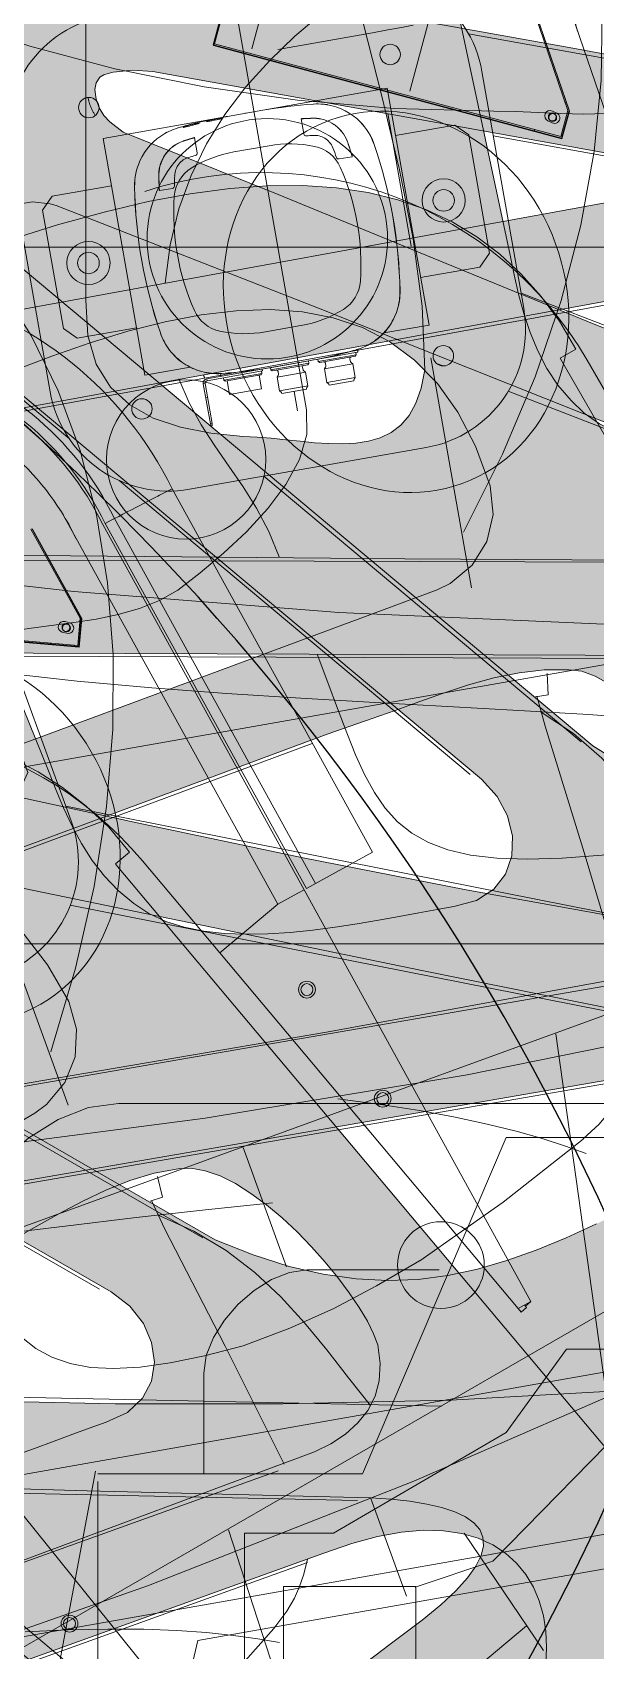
# Model space of a CAD drawing. Header units: millimetres. Extents: x 2509 to 128734, y 2492 to 91667.
# Drawn here: x 39016 to 39250, y 54517 to 55190 of the extents above; entities that cross this region are included whole.
import ezdxf

# ---------------------------------------------------------------- set-up
doc = ezdxf.new("R2010")
doc.units = ezdxf.units.MM
doc.layers.add('粗实线层', color=7, linetype='Continuous', lineweight=35)
doc.layers.add('细实线层', color=7, linetype='Continuous', lineweight=18)

# ---------------------------------------------------------------- blocks, each defined once
blk = doc.blocks.new('5')
h = blk.add_hatch(color=254)
h.paths.add_polyline_path([(-2677.3, -1136.13), (-2690.73, -1136.1), (-2703.54, -1137.61), (-2715.74, -1140.14), (-2727.35, -1143.74), (-2738.38, -1148.41), (-2748.84, -1154.18), (-2758.74, -1161.08), (-2768.1, -1169.12), (-2776.92, -1178.33), (-2785.23, -1188.73), (-2793.02, -1200.35), (-2800.32, -1213.21), (-2807.14, -1227.33), (-2813.49, -1242.73), (-2819.38, -1259.44), (-2824.82, -1277.48), (-2829.83, -1296.87), (-2834.42, -1317.63), (-2838.6, -1339.8), (-2842.38, -1363.38), (-2845.78, -1388.41), (-2848.81, -1414.91), (-2851.48, -1442.9), (-2853.8, -1472.4), (-2855.78, -1503.43), (-2857.45, -1536.02), (-2858.8, -1570.2), (-2859.86, -1605.98), (-2860.63, -1643.39), (-2861.12, -1682.44), (-2861.36, -1723.17), (-2861.35, -1765.6), (-2861.11, -1808.02), (-2860.65, -1848.76), (-2859.97, -1887.82), (-2859.04, -1925.22), (-2857.85, -1961), (-2856.39, -1995.18), (-2854.65, -2027.78), (-2852.6, -2058.81), (-2850.24, -2088.32), (-2847.55, -2116.3), (-2844.52, -2142.8), (-2841.14, -2167.83), (-2837.38, -2191.42), (-2833.24, -2213.59), (-2828.7, -2234.35), (-2823.76, -2253.75), (-2818.38, -2271.79), (-2812.57, -2288.5), (-2806.31, -2303.9), (-2799.57, -2318.02), (-2792.36, -2330.88), (-2784.65, -2342.5), (-2776.44, -2352.9), (-2767.7, -2362.11), (-2758.42, -2370.16), (-2748.6, -2377.05), (-2738.21, -2382.83), (-2727.24, -2387.5), (-2715.68, -2391.09), (-2703.51, -2393.63), (-2690.72, -2395.14), (-2677.3, -2395.63), (-2675.63, -2395.55), (-2675.77, -2388.04), (-2354.06, -2388.34), (-2341.41, -2387.81), (-2328.45, -2386.18), (-2315.4, -2383.32), (-2302.36, -2379.27), (-2289.54, -2373.95), (-2270.97, -2363.52), (-2254.13, -2350.68), (-2239.24, -2335.61), (-2226.52, -2318.52), (-2217.48, -2302.38), (-2211.05, -2286.55), (-2206.63, -2270.78), (-2203.62, -2254.85), (-2201.42, -2238.54), (-2199.44, -2221.62), (-2197.09, -2203.86), (-2193.75, -2185.03), (-2181.31, -2075.29), (-2172.61, -1965.17), (-2167.67, -1854.81), (-2166.51, -1744.38), (-2169.49, -1625.78), (-2176.83, -1507.39), (-2188.5, -1389.35), (-2204.49, -1271.81), (-2208.82, -1252.44), (-2215.61, -1233.87), (-2224.76, -1216.35), (-2236.17, -1200.1), (-2250.29, -1184.83), (-2266.39, -1171.65), (-2284.13, -1160.79), (-2303.18, -1152.47), (-2316, -1148.54), (-2328.86, -1145.78), (-2341.57, -1144.19), (-2354.06, -1143.68), (-2675.91, -1143.68), (-2677.3, -1143.62)], flags=0)
h.paths.add_polyline_path([(-2811.62, -1745.13), (-2811.72, -1750.79), (-2811.69, -1757.08), (-2811.35, -1763.71), (-2810.53, -1770.39), (-2809.05, -1776.82), (-2806.72, -1782.7), (-2803.37, -1787.74), (-2798.82, -1791.65), (-2794.19, -1793.75), (-2789.15, -1794.67), (-2783.95, -1794.65), (-2745.81, -1792.26), (-2738.88, -1791.31), (-2732.17, -1789.19), (-2726.02, -1785.85), (-2720.68, -1781.29), (-2716.31, -1775.65), (-2712.99, -1769.28), (-2710.35, -1762.62), (-2708.17, -1755.76), (-2706.5, -1748.77), (-2619.37, -1236.09), (-2619.05, -1230.04), (-2621.09, -1218.31), (-2626.6, -1208.16), (-2635.02, -1200.27), (-2645.83, -1195.33), (-2663.25, -1192.43), (-2679.19, -1191.73), (-2693.71, -1193.11), (-2706.89, -1196.44), (-2718.79, -1201.6), (-2729.5, -1208.45), (-2739.07, -1216.89), (-2747.59, -1226.78), (-2755.13, -1237.99), (-2761.76, -1250.41), (-2767.55, -1263.91), (-2772.57, -1278.36), (-2776.9, -1293.64), (-2780.61, -1309.62), (-2783.77, -1326.18), (-2786.45, -1343.2), (-2793.35, -1392.74), (-2798.78, -1442.74), (-2802.93, -1493.07), (-2806.01, -1543.61), (-2808.21, -1594.21), (-2809.75, -1644.75), (-2810.82, -1695.1)], flags=0)
h.paths.add_polyline_path([(-2563.31, -1205.32), (-2568.39, -1214.14), (-2572.53, -1223.77), (-2575.9, -1233.99), (-2578.65, -1244.58), (-2580.93, -1255.32), (-2582.91, -1265.99), (-2584.75, -1276.36), (-2586.59, -1286.22), (-2590.21, -1305.32), (-2640.69, -1602.69), (-2669.1, -1769.95), (-2670.01, -1775.17), (-2670.89, -1780.41), (-2671.4, -1785.67), (-2670.97, -1790.95), (-2669.56, -1796.06), (-2665.67, -1801.81), (-2661.92, -1805.5), (-2658.32, -1807.34), (-2654.88, -1807.54), (-2651.59, -1806.32), (-2648.47, -1803.88), (-2645.53, -1800.43), (-2642.76, -1796.18), (-2640.18, -1791.34), (-2637.78, -1786.13), (-2635.59, -1780.74), (-2633.59, -1775.4), (-2631.81, -1770.3), (-2630.24, -1765.66), (-2628.89, -1761.7), (-2627.77, -1758.61), (-2579.98, -1628.3), (-2531.3, -1498.1), (-2483.08, -1367.88), (-2436.66, -1237.48), (-2434.91, -1230.09), (-2434.11, -1222.9), (-2434.34, -1215.99), (-2435.7, -1209.46), (-2438.24, -1203.39), (-2442.07, -1197.87), (-2447.26, -1192.98), (-2453.88, -1188.82), (-2458.5, -1187.17), (-2464.18, -1185.79), (-2470.76, -1184.71), (-2478.08, -1183.93), (-2485.97, -1183.48), (-2494.27, -1183.38), (-2502.81, -1183.64), (-2511.42, -1184.28), (-2519.95, -1185.32), (-2528.23, -1186.78), (-2536.08, -1188.67), (-2543.35, -1191.02), (-2549.88, -1193.84), (-2555.49, -1197.15), (-2560.02, -1200.97)], flags=0)
h.paths.add_polyline_path([(-2401.92, -1261.6), (-2600.23, -1800.64), (-2602.24, -1808.86), (-2602.73, -1816.94), (-2602.59, -1818.97), (-2602.34, -1820.95), (-2601.7, -1822.74), (-2599.64, -1824.66), (-2597.02, -1825.7), (-2592.91, -1825.88), (-2589.13, -1825.22), (-2585.68, -1823.85), (-2582.66, -1821.9), (-2577.5, -1817.16), (-2540.7, -1758.15), (-2503.47, -1699.23), (-2466.21, -1640.23), (-2429.32, -1580.98), (-2393.18, -1521.28), (-2358.21, -1460.96), (-2324.79, -1399.85), (-2293.33, -1337.76), (-2289.11, -1328.92), (-2285.81, -1320.03), (-2283.39, -1311.12), (-2281.81, -1302.24), (-2281.02, -1293.45), (-2280.98, -1284.79), (-2281.65, -1276.31), (-2282.98, -1268.06), (-2284.94, -1260.07), (-2287.47, -1252.42), (-2290.53, -1245.13), (-2294.09, -1238.25), (-2298.1, -1231.84), (-2302.51, -1225.94), (-2307.28, -1220.61), (-2312.37, -1215.88), (-2317.73, -1211.8), (-2323.33, -1208.43), (-2329.12, -1205.8), (-2335.05, -1203.98), (-2341.09, -1203), (-2347.18, -1202.91), (-2353.3, -1203.76), (-2359.38, -1205.6), (-2365.4, -1208.47), (-2371.3, -1212.43), (-2377.04, -1217.52), (-2382.59, -1223.79), (-2387.89, -1231.28), (-2392.91, -1240.05), (-2397.6, -1250.14)], flags=0)
h.paths.add_polyline_path([(-2552.21, -1849.84), (-2553.38, -1852.14), (-2555.42, -1859.29), (-2555.51, -1865.15), (-2553.89, -1869.65), (-2550.83, -1872.7), (-2546.6, -1874.21), (-2541.44, -1874.09), (-2535.61, -1872.26), (-2529.38, -1868.64), (-2292.14, -1669.14), (-2280.82, -1656.43), (-2271.23, -1643.99), (-2263.25, -1631.75), (-2256.77, -1619.62), (-2251.65, -1607.54), (-2247.79, -1595.42), (-2245.06, -1583.2), (-2243.34, -1570.79), (-2242.51, -1558.12), (-2242.44, -1545.11), (-2243.02, -1531.69), (-2244.12, -1517.77), (-2245.63, -1503.3), (-2247.42, -1488.18), (-2249.37, -1472.35), (-2251.36, -1455.72), (-2253.01, -1445.91), (-2254.95, -1437.6), (-2257.17, -1430.73), (-2259.66, -1425.25), (-2262.4, -1421.12), (-2265.39, -1418.27), (-2268.62, -1416.65), (-2272.06, -1416.21), (-2275.72, -1416.91), (-2279.58, -1418.67), (-2283.62, -1421.46), (-2287.84, -1425.23), (-2292.22, -1429.91), (-2296.76, -1435.45), (-2301.44, -1441.81), (-2306.25, -1448.93), (-2367.64, -1549.48), (-2429.25, -1649.38), (-2490.84, -1749.28)], flags=0)
h.paths.add_polyline_path([(-2286.5, -1717.12), (-2481.85, -1881.4), (-2506.23, -1901.89), (-2510.28, -1905.31), (-2514.35, -1908.72), (-2518.14, -1912.49), (-2521.22, -1916.83), (-2523.44, -1921.73), (-2523.9, -1926.82), (-2521.71, -1931.73), (-2519.53, -1933.3), (-2516.93, -1933.93), (-2511.49, -1934.17), (-2506.15, -1933.36), (-2321.22, -1893.85), (-2313.1, -1892.19), (-2304.97, -1890.33), (-2296.91, -1888.14), (-2289.02, -1885.53), (-2281.37, -1882.37), (-2274.05, -1878.56), (-2267.15, -1873.98), (-2260.75, -1868.52), (-2255.53, -1863.04), (-2251.1, -1856.69), (-2247.39, -1849.58), (-2244.35, -1841.83), (-2241.91, -1833.53), (-2240, -1824.8), (-2238.57, -1815.75), (-2237.54, -1806.49), (-2236.85, -1797.11), (-2236.45, -1787.74), (-2236.26, -1778.48), (-2236.22, -1769.44), (-2236.28, -1760.73), (-2236.35, -1752.46), (-2236.39, -1744.73), (-2236.33, -1737.65), (-2237.14, -1727.89), (-2240.52, -1720.02), (-2245.94, -1714.12), (-2252.93, -1710.27), (-2260.98, -1708.56), (-2269.59, -1709.07), (-2278.26, -1711.9)], flags=0)
h.paths.add_polyline_path([(-2302.46, -2070.3), (-2431.92, -2070.3), (-2464.26, -2070.32), (-2496.64, -2070.38), (-2500.67, -2070.06), (-2504.52, -2068.93), (-2507.94, -2066.83), (-2510.68, -2063.87), (-2512.5, -2060.28), (-2513.42, -2056.37), (-2513.73, -2052.35), (-2514.01, -2048.3), (-2516.75, -2016.14), (-2518.56, -1998.12), (-2519.28, -1990.84), (-2518.37, -1984.44), (-2515.08, -1979.16), (-2508.63, -1975.27), (-2478.9, -1969.72), (-2448.52, -1962.73), (-2417.86, -1954.98), (-2387.3, -1947.17), (-2357.22, -1940.01), (-2327.98, -1934.19), (-2299.96, -1930.41), (-2273.54, -1929.35), (-2265.95, -1930.83), (-2259.65, -1933.03), (-2254.55, -1935.9), (-2250.52, -1939.38), (-2247.47, -1943.38), (-2245.27, -1947.87), (-2243.82, -1952.76), (-2243, -1958), (-2242.7, -1963.53), (-2242.81, -1969.27), (-2243.21, -1975.18), (-2243.8, -1981.17), (-2244.46, -1987.2), (-2245.08, -1993.2), (-2245.55, -1999.09), (-2245.76, -2004.83), (-2247.11, -2018.38), (-2249.6, -2030.96), (-2253.47, -2042.29), (-2258.97, -2052.09), (-2266.37, -2060.07), (-2275.92, -2065.96), (-2287.86, -2069.46)], flags=0)
h.paths.add_polyline_path([(-2311.35, -2222.35), (-2303.62, -2221.95), (-2296.53, -2220.06), (-2290.12, -2216.87), (-2284.4, -2212.57), (-2279.42, -2207.33), (-2275.22, -2201.35), (-2271.81, -2194.81), (-2269.23, -2187.89), (-2268.06, -2181.56), (-2266.76, -2175.23), (-2265.45, -2168.93), (-2264.19, -2162.68), (-2263.1, -2156.52), (-2262.26, -2150.48), (-2261.75, -2144.59), (-2261.68, -2138.86), (-2262.13, -2133.35), (-2263.19, -2128.06), (-2264.95, -2123.04), (-2267.52, -2118.31), (-2270.97, -2113.9), (-2275.39, -2109.84), (-2280.89, -2106.15), (-2287.55, -2102.88), (-2294.62, -2101.29), (-2299.56, -2100.74), (-2304.88, -2100.54), (-2494.93, -2100.54), (-2499.2, -2101.19), (-2503.39, -2103.14), (-2506.88, -2106.43), (-2509.17, -2110.56), (-2510.05, -2119.26), (-2510.23, -2129.12), (-2509.93, -2139.76), (-2509.36, -2150.81), (-2508.73, -2161.9), (-2508.26, -2172.65), (-2508.14, -2182.68), (-2508.59, -2191.64), (-2508.56, -2196.69), (-2508.71, -2202.46), (-2508.57, -2208.09), (-2507.66, -2212.71), (-2505.34, -2216.7), (-2501.86, -2219.85), (-2498.25, -2221.6), (-2496.14, -2222.12), (-2494.97, -2222.29), (-2494.34, -2222.33)], flags=0)
h.paths.add_polyline_path([(-2303.99, -2252.61), (-2419.79, -2252.61), (-2477.68, -2252.59), (-2492.17, -2252.59), (-2496.94, -2253.24), (-2501.27, -2255.31), (-2505.75, -2260.12), (-2507.54, -2265.31), (-2507.85, -2271), (-2507.88, -2277.29), (-2508.15, -2291.86), (-2508.74, -2307.07), (-2508.75, -2321.98), (-2507.28, -2335.65), (-2505.01, -2339.47), (-2502.41, -2342.12), (-2499.51, -2343.81), (-2496.35, -2344.74), (-2492.96, -2345.13), (-2489.36, -2345.18), (-2485.6, -2345.12), (-2481.69, -2345.14), (-2467.37, -2344.56), (-2453.34, -2344.52), (-2439.62, -2344.82), (-2426.2, -2345.3), (-2413.09, -2345.76), (-2400.3, -2346.02), (-2387.84, -2345.9), (-2375.7, -2345.22), (-2363.89, -2343.8), (-2352.42, -2341.45), (-2341.29, -2337.99), (-2330.51, -2333.24), (-2320.08, -2327.02), (-2310.01, -2319.14), (-2300.3, -2309.42), (-2290.95, -2297.69), (-2286.52, -2289.93), (-2283.2, -2282.33), (-2281.3, -2275.1), (-2281.14, -2268.48), (-2283.01, -2262.69), (-2287.24, -2257.96), (-2294.13, -2254.53)], flags=0)
h.paths.add_polyline_path([(-2538.55, -2272.98), (-2539.36, -2281.08), (-2539.58, -2289.04), (-2539.39, -2296.78), (-2538.98, -2304.22), (-2538.52, -2311.3), (-2538.22, -2317.94), (-2538.26, -2324.07), (-2538.82, -2329.61), (-2540.08, -2334.49), (-2542.24, -2338.64), (-2545.48, -2341.98), (-2549.98, -2344.45), (-2555.93, -2345.96), (-2563.53, -2346.44), (-2572.94, -2345.82), (-2584.37, -2344.03), (-2591.01, -2340.88), (-2596.53, -2335.98), (-2600.68, -2329.83), (-2603.23, -2322.93), (-2603.73, -2318.28), (-2603.46, -2310.56), (-2603.62, -2301.76), (-2603.77, -2292.4), (-2603.43, -2282.97), (-2602.13, -2273.97), (-2599.42, -2265.91), (-2594.81, -2259.28), (-2587.86, -2254.59), (-2584.36, -2254.1), (-2580.54, -2253.55), (-2576.46, -2252.99), (-2572.22, -2252.49), (-2567.9, -2252.1), (-2563.58, -2251.9), (-2559.34, -2251.93), (-2555.26, -2252.26), (-2551.44, -2252.95), (-2547.94, -2254.07), (-2544.86, -2255.66), (-2542.27, -2257.8), (-2540.27, -2260.54), (-2538.92, -2263.94), (-2538.32, -2268.07)], flags=0)
h.paths.add_polyline_path([(-2571.76, -2222.35), (-2579.76, -2221.59), (-2586.35, -2219.58), (-2591.66, -2216.46), (-2595.81, -2212.36), (-2598.94, -2207.42), (-2601.18, -2201.76), (-2602.65, -2195.51), (-2603.48, -2188.82), (-2603.81, -2181.81), (-2603.76, -2174.62), (-2603.47, -2167.37), (-2603.06, -2160.2), (-2602.66, -2153.25), (-2602.41, -2146.64), (-2602.43, -2140.52), (-2602.85, -2135), (-2602.66, -2125.56), (-2600.35, -2117.79), (-2596.23, -2111.59), (-2590.6, -2106.85), (-2583.76, -2103.48), (-2576.02, -2101.37), (-2567.67, -2100.43), (-2559.02, -2100.54), (-2552.97, -2100.62), (-2547.77, -2101.83), (-2543.42, -2104.73), (-2539.92, -2109.85), (-2538.79, -2114.53), (-2538.59, -2119.3), (-2538.41, -2124.1), (-2538.25, -2128.91), (-2537.5, -2159.4), (-2537.26, -2184.48), (-2537.52, -2209.61), (-2539.64, -2215.22), (-2542.75, -2218.94), (-2546.64, -2221.15), (-2551.16, -2222.21), (-2556.11, -2222.49), (-2561.31, -2222.37), (-2566.59, -2222.19)], flags=0)
h.paths.add_polyline_path([(-2612.34, -2050.29), (-2615.64, -2023.49), (-2616.73, -2017.16), (-2617.78, -2010.76), (-2618.04, -2004.35), (-2616.47, -1998.82), (-2613.23, -1995.13), (-2608.68, -1992.87), (-2603.17, -1991.61), (-2592.74, -1989.57), (-2581.8, -1986.93), (-2570.98, -1984.49), (-2560.92, -1983.07), (-2554.39, -1984.74), (-2549.72, -1988.46), (-2546.87, -1993.84), (-2545.78, -2000.46), (-2544.7, -2014.43), (-2543.04, -2029.43), (-2541.65, -2044.36), (-2541.39, -2058.13), (-2543.3, -2063.04), (-2546.6, -2066.85), (-2550.98, -2069.34), (-2556.14, -2070.3), (-2563.73, -2070.36), (-2572, -2070.53), (-2580.55, -2070.4), (-2588.93, -2069.54), (-2596.73, -2067.53), (-2603.52, -2063.93), (-2608.86, -2058.32)], flags=0)
h.paths.add_polyline_path([(-2617.74, -1950.47), (-2616.33, -1954.46), (-2613.63, -1957.76), (-2610.04, -1959.98), (-2605.85, -1960.87), (-2595.1, -1959.16), (-2583.54, -1956.75), (-2572.06, -1954.12), (-2561.52, -1951.78), (-2556.63, -1949.33), (-2553.37, -1945.24), (-2552.05, -1940.17), (-2552.98, -1934.77), (-2558.23, -1922.12), (-2564.49, -1909.84), (-2571.67, -1898.06), (-2579.64, -1886.92), (-2582.7, -1882.87), (-2585.87, -1879.17), (-2589.22, -1875.99), (-2592.79, -1873.47), (-2596.66, -1871.78), (-2600.88, -1871.07), (-2605.5, -1871.51), (-2610.61, -1873.26), (-2615.6, -1876.59), (-2619.53, -1880.26), (-2622.5, -1884.24), (-2624.6, -1888.5), (-2625.94, -1893), (-2626.6, -1897.73), (-2626.69, -1902.64), (-2626.31, -1907.71), (-2625.54, -1912.91), (-2624.5, -1918.21), (-2623.26, -1923.58), (-2621.95, -1928.99), (-2620.64, -1934.42), (-2619.43, -1939.82), (-2618.44, -1945.18)], flags=0)
at = {"color": 7, "lineweight": 0}
for points in [[(-2675.77, -2388.04), (-2354.06, -2388.34), (-2341.41, -2387.81), (-2328.45, -2386.18), (-2315.4, -2383.32), (-2302.36, -2379.27), (-2289.54, -2373.95), (-2270.97, -2363.52), (-2254.13, -2350.68), (-2239.24, -2335.61), (-2226.52, -2318.52), (-2217.48, -2302.38), (-2211.05, -2286.55), (-2206.63, -2270.78), (-2203.62, -2254.85), (-2201.42, -2238.54), (-2199.44, -2221.62), (-2197.09, -2203.86), (-2193.75, -2185.03), (-2181.31, -2075.29), (-2172.61, -1965.17), (-2167.67, -1854.81), (-2166.51, -1744.38), (-2169.49, -1625.78), (-2176.83, -1507.39), (-2188.5, -1389.35), (-2204.49, -1271.81)], [(-2354.06, -1143.68), (-2675.91, -1143.68), (-2677.3, -1143.62), (-2677.3, -1136.13), (-2690.73, -1136.1), (-2703.54, -1137.61), (-2715.74, -1140.14), (-2727.35, -1143.74), (-2738.38, -1148.41), (-2748.84, -1154.18), (-2758.74, -1161.08), (-2768.1, -1169.12), (-2776.92, -1178.33), (-2785.23, -1188.73), (-2793.02, -1200.35), (-2800.32, -1213.21), (-2807.14, -1227.33), (-2813.49, -1242.73), (-2819.38, -1259.44), (-2824.82, -1277.48), (-2829.83, -1296.87), (-2834.42, -1317.63)], [(-2034.75, -1163.73), (-2034.75, -2133.1)], [(-2627.77, -1758.61), (-2579.98, -1628.3), (-2531.3, -1498.1), (-2483.08, -1367.88), (-2436.66, -1237.48), (-2434.91, -1230.09), (-2434.11, -1222.9), (-2434.34, -1215.99), (-2435.7, -1209.46), (-2438.24, -1203.39), (-2442.07, -1197.87), (-2447.26, -1192.98), (-2453.88, -1188.82), (-2458.5, -1187.17), (-2464.18, -1185.79), (-2470.76, -1184.71), (-2478.08, -1183.93), (-2485.97, -1183.48), (-2494.27, -1183.38), (-2502.81, -1183.64), (-2511.42, -1184.28), (-2519.95, -1185.32), (-2528.23, -1186.78), (-2536.08, -1188.67), (-2543.35, -1191.02), (-2549.88, -1193.84), (-2555.49, -1197.15), (-2560.02, -1200.97), (-2563.31, -1205.32), (-2568.39, -1214.14), (-2572.53, -1223.77), (-2575.9, -1233.99), (-2578.65, -1244.58), (-2580.93, -1255.32), (-2582.91, -1265.99), (-2584.75, -1276.36), (-2586.59, -1286.22), (-2590.21, -1305.32), (-2640.69, -1602.69), (-2669.1, -1769.95)], [(-2706.5, -1748.77), (-2619.37, -1236.09), (-2619.05, -1230.04), (-2621.09, -1218.31), (-2626.6, -1208.16), (-2635.02, -1200.27), (-2645.83, -1195.33), (-2663.25, -1192.43), (-2679.19, -1191.73), (-2693.71, -1193.11), (-2706.89, -1196.44), (-2718.79, -1201.6), (-2729.5, -1208.45), (-2739.07, -1216.89), (-2747.59, -1226.78), (-2755.13, -1237.99), (-2761.76, -1250.41), (-2767.55, -1263.91), (-2772.57, -1278.36), (-2776.9, -1293.64), (-2780.61, -1309.62), (-2783.77, -1326.18), (-2786.45, -1343.2)], [(-2307.28, -1220.61), (-2312.37, -1215.88), (-2317.73, -1211.8), (-2323.33, -1208.43), (-2329.12, -1205.8), (-2335.05, -1203.98), (-2341.09, -1203), (-2347.18, -1202.91), (-2353.3, -1203.76), (-2359.38, -1205.6), (-2365.4, -1208.47), (-2371.3, -1212.43), (-2377.04, -1217.52), (-2382.59, -1223.79), (-2387.89, -1231.28), (-2392.91, -1240.05), (-2397.6, -1250.14), (-2401.92, -1261.6), (-2600.23, -1800.64), (-2602.24, -1808.86), (-2602.73, -1816.94), (-2602.59, -1818.97), (-2602.34, -1820.95), (-2601.7, -1822.74), (-2599.64, -1824.66), (-2597.02, -1825.7), (-2592.91, -1825.88), (-2589.13, -1825.22), (-2585.68, -1823.85), (-2582.66, -1821.9), (-2577.5, -1817.16), (-2540.7, -1758.15), (-2503.47, -1699.23), (-2466.21, -1640.23), (-2429.32, -1580.98), (-2393.18, -1521.28), (-2358.21, -1460.96), (-2324.79, -1399.85), (-2293.33, -1337.76)], [(-2436.56, -1207.32), (-2451.23, -1206.84), (-2465.87, -1206.35), (-2480.5, -1206.22), (-2495.13, -1206.84), (-2509.8, -1208.58), (-2524.52, -1211.8), (-2539.31, -1216.89), (-2554.19, -1224.22)], [(-2370.77, -1211.61), (-2312.22, -1217.69)], [(-2560.45, -1222.87), (-2558.5, -1217.91), (-2566.44, -1213.94)], [(-2324.57, -1216.53), (-2324.57, -2325.9)], [(-2440.87, -1250.48), (-2494.29, -1237.74), (-2547.94, -1225.55), (-2553.97, -1223.98), (-2560.36, -1222.29)], [(-2393.32, -1288.88), (-2395.43, -1283.1), (-2397.77, -1278.26), (-2400.65, -1273.63), (-2404.42, -1268.45)], [(-2391.26, -1297.73), (-2393.32, -1288.88)], [(-2381.33, -1381.83), (-2385.09, -1339.68), (-2391.26, -1297.79)], [(-2779.78, -1347.81), (-2777.11, -1362.97), (-2774.39, -1378.22), (-2771.52, -1393.47), (-2768.4, -1408.63), (-2764.92, -1423.63), (-2760.97, -1438.36), (-2756.45, -1452.75), (-2751.27, -1466.71), (-2745.31, -1480.16), (-2738.47, -1493), (-2730.64, -1505.15), (-2721.73, -1516.53), (-2711.63, -1527.05), (-2700.24, -1536.62), (-2687.44, -1545.15), (-2673.15, -1552.57)], [(-2387.47, -1463.14), (-2384.07, -1442.8), (-2382.08, -1422.82), (-2381.25, -1402.71), (-2381.35, -1382)], [(-1815.39, -1471.28), (-1662.42, -1442.61), (-1742.47, -1409.14), (-1818.97, -1408.99), (-1895.47, -1407.95), (-1908.2, -1409.76), (-1920.97, -1414.8), (-1933.23, -1422.51), (-1944.45, -1432.3), (-1954.11, -1443.6), (-1961.66, -1455.84), (-1966.59, -1468.44), (-1968.35, -1480.83), (-1968.35, -1768.87)], [(-2247.42, -1488.18), (-2249.37, -1472.35), (-2251.36, -1455.72), (-2253.01, -1445.91), (-2254.95, -1437.6), (-2257.17, -1430.73), (-2259.66, -1425.25), (-2262.4, -1421.12), (-2265.39, -1418.27), (-2268.62, -1416.65), (-2272.06, -1416.21), (-2275.72, -1416.91), (-2279.58, -1418.67), (-2283.62, -1421.46), (-2287.84, -1425.23), (-2292.22, -1429.91), (-2296.76, -1435.45), (-2301.44, -1441.81), (-2306.25, -1448.93), (-2367.64, -1549.48), (-2429.25, -1649.38), (-2490.84, -1749.28), (-2552.21, -1849.84), (-2553.38, -1852.14), (-2555.42, -1859.29), (-2555.51, -1865.15), (-2553.89, -1869.65), (-2550.83, -1872.7), (-2546.6, -1874.21), (-2541.44, -1874.09), (-2535.61, -1872.26), (-2529.38, -1868.64), (-2292.14, -1669.14), (-2280.82, -1656.43), (-2271.23, -1643.99), (-2263.25, -1631.75), (-2256.77, -1619.62), (-2251.65, -1607.54), (-2247.79, -1595.42), (-2245.06, -1583.2), (-2243.34, -1570.79), (-2242.51, -1558.12), (-2242.44, -1545.11), (-2243.02, -1531.69), (-2244.12, -1517.77)], [(-1814.3, -2065.27), (-1814.3, -1955.32), (-1954.14, -1895.57), (-1954.14, -1533.42), (-1953.8, -1527.31), (-1952.78, -1520.79), (-1951.05, -1514.13), (-1948.61, -1507.6), (-1945.44, -1501.45), (-1941.53, -1495.97), (-1936.86, -1491.4), (-1931.41, -1488.03), (-1814.3, -1425.87), (-1796.39, -1462.92)], [(-2387.47, -1463.14), (-2391.91, -1479.18), (-2396.46, -1492.98), (-2401.19, -1504.72), (-2406.16, -1514.57), (-2411.43, -1522.69), (-2417.05, -1529.25), (-2423.09, -1534.42), (-2429.62, -1538.36), (-2436.69, -1541.25), (-2444.36, -1543.24), (-2452.7, -1544.51), (-2461.77, -1545.22), (-2471.62, -1545.55), (-2482.33, -1545.66), (-2493.94, -1545.71), (-2506.53, -1545.88)], [(-1811.1, -2065.27), (-1646.18, -2065.27), (-1646.18, -2004.3), (-1789.58, -2004.3), (-1789.58, -1967.28), (-1831.41, -1895.57), (-1866.07, -1870.47), (-1866.07, -1768.87), (-1857.71, -1756.92), (-1857.71, -1538.24), (-1814.67, -1511.93), (-1814.67, -1531.03), (-1646.18, -1531.03), (-1646.18, -1472.49), (-1809.91, -1472.49)], [(-2324.16, -1506.73), (-2126.5, -1548.83)], [(-2633.88, -1560.76), (-2623.06, -1560.21), (-2612.69, -1558.61), (-2602.59, -1556.31), (-2592.59, -1553.67), (-2582.51, -1551.07), (-2572.16, -1548.84), (-2561.36, -1547.37), (-2549.94, -1547)], [(-2630.44, -1550.56), (-2631.85, -1550.6)], [(-2631.83, -1550.66), (-2630.46, -1550.66)], [(-1767.15, -1933.39), (-1777.89, -1901.13), (-1840.06, -1840.18), (-1842.76, -1836.57), (-1844.64, -1832.16), (-1845.8, -1827.17), (-1846.32, -1821.8), (-1846.27, -1816.26), (-1845.75, -1810.76), (-1844.84, -1805.52), (-1843.62, -1800.73), (-1786.26, -1572.45), (-1768.32, -1572.45)], [(-2793.02, -1705.58), (-2793.02, -1684.81), (-2777.39, -1666.07), (-2759.72, -1650), (-2740.16, -1636.59), (-2718.88, -1625.84), (-2696.04, -1617.77), (-2671.8, -1612.37), (-2646.34, -1609.65), (-2619.81, -1609.62), (-2592.38, -1612.28), (-2564.22, -1617.64), (-2535.48, -1625.69), (-2506.33, -1636.45), (-2476.94, -1649.91), (-2447.48, -1666.09), (-2418.09, -1684.99), (-2388.96, -1706.61)], [(-2271.46, -1645.04), (-2324.23, -1645.04)], [(-2125.68, -1645.04), (-2168.82, -1645.04)], [(-2600.29, -1690.62), (-2600.25, -1695.58), (-2600.23, -1701.4), (-2600.21, -1707.77), (-2600.21, -1747.81)], [(-2125.58, -1701.28), (-2130.15, -1709.23), (-2134.9, -1718.23), (-2139.8, -1728.36), (-2144.84, -1739.7), (-2149.99, -1752.36), (-2155.23, -1766.41), (-2160.54, -1781.96), (-2165.9, -1799.08)], [(-2565.98, -1707.45), (-2509.96, -1707.45)], [(-2506.15, -1933.36), (-2321.22, -1893.85), (-2313.1, -1892.19), (-2304.97, -1890.33), (-2296.91, -1888.14), (-2289.02, -1885.53), (-2281.37, -1882.37), (-2274.05, -1878.56), (-2267.15, -1873.98), (-2260.75, -1868.52), (-2255.53, -1863.04), (-2251.1, -1856.69), (-2247.39, -1849.58), (-2244.35, -1841.83), (-2241.91, -1833.53), (-2240, -1824.8), (-2238.57, -1815.75), (-2237.54, -1806.49), (-2236.85, -1797.11), (-2236.45, -1787.74), (-2236.26, -1778.48), (-2236.22, -1769.44), (-2236.28, -1760.73), (-2236.35, -1752.46), (-2236.39, -1744.73), (-2236.33, -1737.65), (-2237.14, -1727.89), (-2240.52, -1720.02), (-2245.94, -1714.12), (-2252.93, -1710.27), (-2260.98, -1708.56), (-2269.59, -1709.07), (-2278.26, -1711.9), (-2286.5, -1717.12), (-2481.85, -1881.4)], [(-2462.77, -1707.45), (-2365.67, -1707.45)], [(-2419.32, -2127.08), (-2408.13, -2093.67), (-2398.71, -2058.26), (-2391.19, -2021.05), (-2385.68, -1982.25), (-2382.28, -1942.05), (-2381.13, -1900.67), (-2380.94, -1891.56), (-2380.53, -1882.22), (-2380.12, -1872.77), (-2379.93, -1863.32), (-2380.2, -1853.99), (-2381.13, -1844.88), (-2382.97, -1836.11), (-2385.92, -1827.79), (-2391.34, -1817.4), (-2397.68, -1806.41), (-2404.86, -1795.42), (-2412.8, -1785.05), (-2421.41, -1775.91), (-2430.61, -1768.63), (-2440.32, -1763.81), (-2450.44, -1762.06), (-2759.98, -1762.06)], [(-1815.39, -2066.34), (-1662.42, -2095.01), (-1742.47, -2128.5), (-1818.97, -2128.65), (-1895.47, -2129.67), (-1908.2, -2127.86), (-1920.97, -2122.82), (-1933.23, -2115.11), (-1944.45, -2105.32), (-1954.11, -2094.02), (-1961.66, -2081.78), (-1966.59, -2069.17), (-1968.35, -2056.77), (-1968.35, -1768.75)], [(-2128.07, -1833.27), (-2130.09, -1861.28), (-2131.87, -1890.21), (-2133.52, -1919.89), (-2135.17, -1950.16), (-2136.93, -1980.86), (-2138.92, -2011.84), (-2141.26, -2042.92), (-2144.06, -2073.94), (-2147.45, -2104.75), (-2151.53, -2135.19), (-2156.44, -2165.08), (-2162.28, -2194.27), (-2169.17, -2222.59), (-2177.24, -2249.89), (-2186.6, -2276), (-2197.36, -2300.76)], [(-1814.3, -2021.28), (-1856.13, -2021.28), (-1863.47, -2020.22), (-1870.92, -2017.25), (-1878.15, -2012.72), (-1884.81, -2006.95), (-1890.58, -2000.29), (-1895.12, -1993.06), (-1898.09, -1985.61), (-1899.15, -1978.27), (-1899.15, -1923.32)], [(-2417.86, -1954.98), (-2387.3, -1947.17), (-2357.22, -1940.01), (-2327.98, -1934.19), (-2299.96, -1930.41), (-2273.54, -1929.35), (-2265.95, -1930.83), (-2259.65, -1933.03), (-2254.55, -1935.9), (-2250.52, -1939.38), (-2247.47, -1943.38), (-2245.27, -1947.87), (-2243.82, -1952.76), (-2243, -1958), (-2242.7, -1963.53), (-2242.81, -1969.27), (-2243.21, -1975.18), (-2243.8, -1981.17), (-2244.46, -1987.2), (-2245.08, -1993.2), (-2245.55, -1999.09), (-2245.76, -2004.83), (-2247.11, -2018.38), (-2249.6, -2030.96), (-2253.47, -2042.29), (-2258.97, -2052.09), (-2266.37, -2060.07), (-2275.92, -2065.96), (-2287.86, -2069.46), (-2302.46, -2070.3), (-2431.92, -2070.3)], [(-1639.57, -1988.08), (-1767.44, -1988.08), (-1767.44, -1933.09), (-1637.17, -1933.09)]]:
    blk.add_lwpolyline(points, dxfattribs=at)
for centre, radius in [((-2718.6, -1299.36), 33.16), ((-2090.4, -1768.83), 18.05)]:
    blk.add_circle(centre, radius, dxfattribs=at)
blk.add_ellipse((-2633.02, -1464.95), major_axis=(80.41, 0), ratio=0.878211, dxfattribs=at)
at = {"layer": '细实线层', "color": 0, "linetype": 'Continuous'}
for p, q in [((-2781.69, -1025.35), (-2782.99, -1031.19)), ((-2781.69, -1025.35), (-2612.34, -1058.69)), ((-2787.91, -1053.2), (-2788.53, -1055.96)), ((-2788.53, -1055.96), (-2618.39, -1089.46)), ((-2787.58, -1051.71), (-2787.91, -1053.2)), ((-2787.58, -1051.71), (-2617.55, -1085.18)), ((-2788.78, -1057.08), (-2618.61, -1090.58)), ((-2612.34, -1058.7), (-2618.39, -1089.45)), ((-2803.89, -1066.84), (-2621.03, -1102.84)), ((-2765, -1089.34), (-2806.58, -1081.15)), ((-2764.75, -1088.88), (-2806.5, -1080.66)), ((-2806.18, -1080.66), (-2764.44, -1088.88)), ((-2806.18, -1080.66), (-2764.44, -1088.88)), ((-2768.05, -1088.17), (-2768.53, -1088.64)), ((-2757.01, -1097.32), (-2765, -1089.34)), ((-2764.75, -1088.88), (-2756.31, -1097.32)), ((-2764.44, -1088.88), (-2755.99, -1097.32)), ((-2764.44, -1088.88), (-2755.99, -1097.32)), ((-2855.31, -1091.66), (-2804.74, -1142.22)), ((-2767.96, -1094.99), (-2766.33, -1093.84)), ((-2619.19, -1093.52), (-2621.03, -1102.84)), ((-2618.61, -1090.58), (-2619.19, -1093.52)), ((-2426.79, -1128.34), (-2618.61, -1090.58)), ((-2862.37, -1202.68), (-2757.01, -1097.32)), ((-2756.31, -1097.32), (-2862.37, -1203.39)), ((-2755.99, -1097.32), (-2862.06, -1203.39)), ((-2755.99, -1097.32), (-2862.06, -1203.39)), ((-2763.74, -1097.53), (-2765.38, -1098.68)), ((-2621.03, -1102.84), (-2621.03, -1134.34)), ((-2621.03, -1102.84), (-2621.03, -1134.34)), ((-2764.99, -1105.3), (-2764.48, -1105.81)), ((-2427.98, -1134.35), (-2426.79, -1128.34)), ((-2426.79, -1131.34), (-2426.79, -1128.34)), ((-2621.03, -1134.34), (-2671.03, -1134.34)), ((-2621.03, -1134.34), (-2427.98, -1134.35)), ((-2427.98, -1134.34), (-2426.03, -1134.34)), ((-2427.37, -1131.34), (-2426.03, -1131.34)), ((-2426.03, -1131.34), (-2426.03, -1134.34)), ((-2903.39, -1139.74), (-2852.83, -1190.31)), ((-2912.54, -1153.22), (-2862.37, -1203.39)), ((-2862.06, -1203.39), (-2912.23, -1153.22)), ((-2862.06, -1203.39), (-2912.23, -1153.22)), ((-2911.99, -1153.06), (-2862.37, -1202.68)), ((-2440.41, -1254.23), (-2592.87, -1668.62)), ((-2549.21, -1665.8), (-2403.34, -1269.35)), ((-2670.16, -1784.75), (-2590.09, -1313.01)), ((-2324.43, -1404.18), (-2482.82, -1665.8)), ((-2443.53, -1678.13), (-2307.96, -1454.21)), ((-2476.38, -1665.8), (-2576.38, -1665.8)), ((-2551.38, -1675.8), (-2556.38, -1680.8)), ((-2551.38, -1675.8), (-2501.38, -1675.8)), ((-2496.38, -1680.8), (-2501.38, -1675.8)), ((-2294.64, -1673.6), (-2426.38, -1784.38)), ((-2556.38, -1705.8), (-2556.38, -1680.8)), ((-2496.38, -1680.8), (-2496.38, -1705.8)), ((-2460.09, -1705.48), (-2458.57, -1702.97)), ((-2576.38, -1705.8), (-2576.38, -1758.3)), ((-2476.38, -1705.8), (-2576.38, -1705.8)), ((-2476.38, -1705.8), (-2476.38, -1724.87)), ((-2523.38, -1712.8), (-2523.38, -1712.71)), ((-2492.53, -1715.22), (-2492.49, -1715.23)), ((-2492.52, -1715.2), (-2492.48, -1715.2)), ((-2426.38, -1815.8), (-2426.38, -1715.8)), ((-2435.09, -1843.97), (-2289.31, -1721.37)), ((-2556.91, -1725.86), (-2556.99, -1725.88)), ((-2556.98, -1725.93), (-2556.9, -1725.91)), ((-2550.88, -1730.59), (-2550.88, -1725.12)), ((-2547.48, -1730.77), (-2547.49, -1730.76)), ((-2575.23, -1737.16), (-2575.25, -1737.34)), ((-2570.03, -1743.3), (-2563.72, -1743.3)), ((-2570.02, -1742.31), (-2570.01, -1742.27)), ((-2569.5, -1738.46), (-2569.51, -1738.51)), ((-2569.46, -1738.52), (-2569.45, -1738.47)), ((-2557.8, -1739.76), (-2557.8, -1739.75)), ((-2471.55, -1736.8), (-2470.68, -1736.8)), ((-2471.49, -1737.21), (-2471.47, -1737.42)), ((-2470.38, -1737.1), (-2470.38, -1800.7)), ((-2470.38, -1737.8), (-2469.38, -1737.8)), ((-2469.38, -1753.8), (-2469.38, -1737.8)), ((-2468.88, -1738.3), (-2469.38, -1737.8)), ((-2468.88, -1753.3), (-2468.88, -1738.3)), ((-2468.28, -1740.6), (-2467.03, -1740.6)), ((-2466.6, -1740.43), (-2465.98, -1739.8)), ((-2465.98, -1739.8), (-2465.98, -1751.8)), ((-2465.98, -1739.8), (-2460.18, -1739.8)), ((-2460.18, -1751.8), (-2460.18, -1739.8)), ((-2459.55, -1740.43), (-2460.18, -1739.8)), ((-2459.13, -1740.6), (-2458.88, -1740.6)), ((-2458.88, -1751), (-2458.88, -1740.6)), ((-2470.38, -1753.8), (-2469.38, -1753.8)), ((-2468.88, -1753.3), (-2469.38, -1753.8)), ((-2468.28, -1751), (-2467.03, -1751)), ((-2466.6, -1751.18), (-2465.98, -1751.8)), ((-2465.98, -1751.8), (-2460.18, -1751.8)), ((-2459.55, -1751.18), (-2460.18, -1751.8)), ((-2459.13, -1751), (-2458.88, -1751)), ((-2576.38, -1758.3), (-2576.38, -1773.3)), ((-2576.35, -1773.3), (-2576.35, -1758.3)), ((-2561.37, -1758.3), (-2561.37, -1773.3)), ((-2485.38, -1773.3), (-2485.38, -1758.3)), ((-2470.4, -1758.3), (-2470.4, -1773.3)), ((-2470.38, -1757.8), (-2469.38, -1757.8)), ((-2469.38, -1773.8), (-2469.38, -1757.8)), ((-2468.88, -1758.3), (-2469.38, -1757.8)), ((-2468.88, -1773.3), (-2468.88, -1758.3)), ((-2468.28, -1760.6), (-2467.03, -1760.6)), ((-2466.6, -1760.43), (-2465.98, -1759.8)), ((-2465.98, -1759.8), (-2465.98, -1771.8)), ((-2465.98, -1759.8), (-2460.18, -1759.8)), ((-2460.18, -1771.8), (-2460.18, -1759.8)), ((-2459.55, -1760.43), (-2460.18, -1759.8)), ((-2459.13, -1760.6), (-2458.88, -1760.6)), ((-2458.88, -1771), (-2458.88, -1760.6)), ((-2576.38, -1765.8), (-2576.62, -1765.8)), ((-2450.68, -1765.8), (-2458.88, -1765.8)), ((-2576.38, -1773.3), (-2576.38, -1825.8)), ((-2470.38, -1773.8), (-2469.38, -1773.8)), ((-2468.88, -1773.3), (-2469.38, -1773.8)), ((-2468.28, -1771), (-2467.03, -1771)), ((-2466.6, -1771.18), (-2465.98, -1771.8)), ((-2465.98, -1771.8), (-2460.18, -1771.8)), ((-2459.55, -1771.18), (-2460.18, -1771.8)), ((-2459.13, -1771), (-2458.88, -1771)), ((-2469.58, -1777.3), (-2470.38, -1777.3)), ((-2469.58, -1800.7), (-2469.58, -1777.3)), ((-2469.58, -1777.8), (-2468.58, -1777.8)), ((-2468.58, -1793.8), (-2468.58, -1777.8)), ((-2468.08, -1778.3), (-2468.58, -1777.8)), ((-2468.08, -1793.3), (-2468.08, -1778.3)), ((-2468.08, -1779.05), (-2462.38, -1779.05)), ((-2462.38, -1792.55), (-2462.38, -1779.05)), ((-2575.78, -1788.46), (-2575.75, -1788.81)), ((-2575.75, -1788.81), (-2575.73, -1788.96)), ((-2575.75, -1788.81), (-2575.71, -1789.25)), ((-2575.73, -1788.96), (-2575.72, -1789.12)), ((-2563.72, -1788.3), (-2570.03, -1788.3)), ((-2562.72, -1789.2), (-2562.72, -1789.2)), ((-2575.25, -1794.26), (-2575.23, -1794.44)), ((-2569.51, -1793.09), (-2569.5, -1793.14)), ((-2569.45, -1793.14), (-2569.46, -1793.08)), ((-2557.8, -1791.86), (-2557.8, -1791.85)), ((-2471.55, -1794.8), (-2470.68, -1794.8)), ((-2471.47, -1794.18), (-2471.49, -1794.39)), ((-2469.58, -1793.8), (-2468.58, -1793.8)), ((-2468.08, -1793.3), (-2468.58, -1793.8)), ((-2468.08, -1792.55), (-2462.38, -1792.55)), ((-2550.88, -1806.48), (-2550.88, -1801)), ((-2547.49, -1800.85), (-2547.48, -1800.83)), ((-2470.38, -1800.7), (-2469.58, -1800.7)), ((-2468.58, -1801.7), (-2468.58, -1802.5)), ((-2451.68, -1801.7), (-2468.58, -1801.7)), ((-2468.58, -1802.5), (-2451.68, -1802.5)), ((-2462.68, -1801.7), (-2462.68, -1802.5)), ((-2451.68, -1802.5), (-2451.68, -1801.7)), ((-2451.68, -1801.7), (-2450.68, -1801.88)), ((-2450.68, -1802.33), (-2451.68, -1802.5)), ((-2450.68, -1802.33), (-2450.68, -1801.88)), ((-2556.99, -1805.73), (-2556.91, -1805.74)), ((-2556.9, -1805.69), (-2556.98, -1805.68)), ((-2476.38, -1806.73), (-2476.38, -1825.8)), ((-2492.49, -1816.37), (-2492.53, -1816.38)), ((-2492.48, -1816.4), (-2492.52, -1816.41)), ((-2523.38, -1818.89), (-2523.38, -1818.8)), ((-2476.38, -1825.8), (-2576.38, -1825.8)), ((-2556.38, -1850.8), (-2556.38, -1825.8)), ((-2496.38, -1825.8), (-2496.38, -1850.8)), ((-2556.38, -1850.8), (-2551.38, -1855.8)), ((-2501.38, -1855.8), (-2496.38, -1850.8)), ((-2501.38, -1855.8), (-2551.38, -1855.8)), ((-2515.07, -1911.23), (-2455.73, -1861.33)), ((-2576.38, -1865.8), (-2476.38, -1865.8))]:
    blk.add_line(p, q, dxfattribs=at)
for points in [[(-2576.05, -1775.41), (-2576.07, -1775.56), (-2576.1, -1775.78), (-2576.13, -1776), (-2576.16, -1776.21), (-2576.18, -1776.43), (-2576.2, -1776.63), (-2576.22, -1776.84), (-2576.23, -1777.04), (-2576.24, -1777.24), (-2576.25, -1777.43), (-2576.26, -1777.62), (-2576.27, -1777.81), (-2576.27, -1777.99), (-2576.27, -1778.17), (-2576.27, -1778.34), (-2576.27, -1778.51), (-2576.27, -1778.67), (-2576.27, -1778.81)], [(-2576.27, -1778.81), (-2576.26, -1778.96), (-2576.26, -1779.12), (-2576.25, -1779.29), (-2576.24, -1779.46), (-2576.23, -1779.64), (-2576.21, -1779.82), (-2576.2, -1780), (-2576.18, -1780.19), (-2576.16, -1780.38), (-2576.13, -1780.58), (-2576.11, -1780.78), (-2576.08, -1780.98), (-2576.05, -1781.19), (-2576.02, -1781.4), (-2575.98, -1781.61), (-2575.94, -1781.83), (-2575.89, -1782.05), (-2575.86, -1782.19)], [(-2575.7, -1785.41), (-2575.71, -1785.55), (-2575.73, -1785.78), (-2575.75, -1786), (-2575.76, -1786.21), (-2575.78, -1786.42), (-2575.79, -1786.63), (-2575.79, -1786.84), (-2575.8, -1787.04), (-2575.8, -1787.24), (-2575.8, -1787.43), (-2575.8, -1787.62), (-2575.8, -1787.81), (-2575.79, -1787.99), (-2575.78, -1788.17), (-2575.78, -1788.34)], [(-2575.78, -1788.34), (-2575.77, -1788.51), (-2575.76, -1788.67), (-2575.75, -1788.81)], [(-2575.72, -1789.12), (-2575.7, -1789.29), (-2575.68, -1789.46), (-2575.66, -1789.64), (-2575.64, -1789.81), (-2575.62, -1790), (-2575.59, -1790.18), (-2575.56, -1790.38), (-2575.53, -1790.57), (-2575.49, -1790.77), (-2575.45, -1790.97), (-2575.41, -1791.18), (-2575.37, -1791.38), (-2575.32, -1791.6), (-2575.27, -1791.81), (-2575.21, -1792.02), (-2575.18, -1792.17)]]:
    blk.add_lwpolyline(points, dxfattribs=at)
for centre, radius in [((-2765.85, -1096.26), 1.65), ((-2765.54, -1096.26), 1.65), ((-2765.54, -1096.26), 1.65), ((-2586.03, -1116.34), 3.5), ((-2586.03, -1116.34), 2.5), ((-2531.03, -1121.34), 3.5), ((-2531.03, -1121.34), 2.5), ((-2526.38, -1690.8), 9), ((-2526.38, -1690.8), 4.5), ((-2590.02, -1702.16), 4.25), ((-2462.74, -1702.16), 4.25), ((-2523.38, -1765.8), 50), ((-2590.02, -1829.44), 4.25), ((-2462.74, -1829.44), 4.25), ((-2526.38, -1840.8), 9), ((-2526.38, -1840.8), 4.5)]:
    blk.add_circle(centre, radius, dxfattribs=at)
for centre, radius, start, end in [((-2818.93, -1175.81), 155, 76.10031, 175.66291), ((-2818.93, -1175.81), 128, 75.82284, 175.66291), ((-2818.93, -1175.81), 123.64, 75.76978, 175.66291), ((-2818.93, -1175.81), 122.5, 75.75536, 175.66291), ((-2818.93, -1175.81), 110, 82.14113, 175.66291), ((-2818.93, -1175.81), 110, 75.58353, 82.14113), ((-2766.67, -1096.83), 2.25, 125.08563, 305.08563), ((-2765.03, -1095.69), 2.25, 305.08563, 125.08563), ((-2671.03, -1290.34), 156, 90, 168.24743), ((4948.77, -1764.92), 7945, 175.662907, 184.337093), ((4948.77, -1764.92), 7918, 175.662907, 184.337093), ((4948.77, -1764.92), 7913.64, 175.662907, 184.337093), ((4948.77, -1764.92), 7912.5, 175.662907, 184.337093), ((4948.77, -1764.92), 7900, 175.662907, 184.337093), ((-2576.38, -1715.8), 50, 90, 180), ((-2476.38, -1715.8), 50, 0, 90), ((-2550.4, -1739.86), 24.96, 98.8897, 124.60923), ((-2550.4, -1740.01), 25.08, 98.86117, 124.40699), ((-2523.38, -1912.81), 199.98, 81.12579, 98.88595), ((-2523.38, -1912.8), 200, 81.12578, 98.88106), ((-2550.55, -1739.8), 24.82, 124.40439, 160.14609), ((-2554.69, -1740.54), 14.84, 98.91976, 101.66071), ((-2554.7, -1740.48), 14.74, 98.92198, 101.64362), ((-2526.24, -1922.67), 199.18, 97.38255, 98.85776), ((-2526.1, -1923.65), 200.12, 97.38789, 98.85154), ((-2523.38, -1827.8), 99.99, 76.04522, 103.95478), ((-2550.26, -1739.98), 25.15, 164.3792, 173.55367), ((-2550.52, -1739.79), 24.85, 164.64299, 173.92389), ((-2550.32, -1739.97), 25.09, 160.97126, 164.37084), ((-2550.6, -1739.77), 24.76, 161.19003, 164.63443), ((-2550.58, -1739.78), 24.79, 160.16016, 161.19046), ((-2543.88, -1745.31), 15, 103.95571, 158.21378), ((-2523.53, -1884.69), 155.69, 100.4193, 102.02184), ((-2551.88, -1730.59), 1, 280.95409, 0), ((-2502.88, -1745.31), 15, 21.78475, 76.04575), ((-2376.24, -1758.31), 200.14, 173.98656, 179.9979), ((-2376.22, -1758.31), 200.13, 173.98711, 179.9979), ((-2550.42, -1739.96), 24.99, 173.56128, 173.98443), ((-2438.8, -1758.11), 132.16, 171.47182, 173.11747), ((-2438.06, -1758.22), 132.86, 171.4768, 173.10626), ((-2554.63, -1740.69), 15.03, 169.71902, 171.46089), ((-2554.73, -1740.68), 14.88, 169.72532, 171.46021), ((-2563.72, -1742.3), 1, 270, 354.36606), ((-2361.3, -1762.3), 202.41, 173.53797, 174.35897), ((-2511.38, -1758.3), 49.99, 158.21472, 180.00001), ((-2535.38, -1758.3), 49.99, 359.99999, 21.78528), ((-2496.45, -1740.04), 25.09, 5.99238, 6.47006), ((-2670.48, -1758.31), 200.08, 0.00207, 5.99132), ((-2670.52, -1758.31), 200.14, 0.00207, 5.9902), ((-2470.68, -1737.1), 0.3, 0, 90), ((-2468.28, -1740), 0.6, 180, 270), ((-2467.03, -1740), 0.6, 270, 314.99998), ((-2459.13, -1740), 0.6, 225.00002, 270), ((-2468.28, -1751.6), 0.6, 90, 180), ((-2467.03, -1751.6), 0.6, 45.00002, 90), ((-2459.13, -1751.6), 0.6, 90, 134.99998), ((-2468.28, -1760), 0.6, 180, 270), ((-2467.03, -1760), 0.6, 270, 314.99998), ((-2459.13, -1760), 0.6, 225.00002, 270), ((-2376.44, -1773.3), 199.94, 180.00008, 180.60576), ((-2376.36, -1773.3), 200.02, 180.60578, 181.57832), ((-2376.42, -1773.3), 199.94, 180.00009, 180.60572), ((-2376.34, -1773.3), 200.01, 180.60574, 181.57816), ((-2511.38, -1773.3), 49.99, 179.99999, 201.78528), ((-2535.38, -1773.3), 49.99, 338.21472, 0.00001), ((-2670.48, -1773.29), 200.08, 354.00866, 359.99793), ((-2670.52, -1773.29), 200.14, 354.00979, 359.99793), ((-2468.28, -1771.6), 0.6, 90, 180), ((-2467.03, -1771.6), 0.6, 45.00002, 90), ((-2459.13, -1771.6), 0.6, 90, 134.99998), ((-2376.32, -1773.3), 200.06, 181.57831, 182.55114), ((-2376.3, -1773.3), 200.05, 181.57816, 182.55091), ((-2376.34, -1773.3), 200.04, 182.55114, 183.47514), ((-2376.31, -1773.3), 200.04, 182.5509, 183.47481), ((-2376.41, -1773.3), 199.97, 183.47513, 185.42144), ((-2376.38, -1773.3), 199.97, 183.4748, 184.34598), ((-2376.38, -1773.3), 199.97, 184.5749, 185.42092), ((-2557.09, -1787.75), 13.02, 186.78031, 186.95129), ((-2438.8, -1773.49), 132.17, 186.88196, 188.52767), ((-2438.05, -1773.39), 132.87, 186.89316, 188.52267), ((-2563.72, -1789.3), 1, 5.7954, 90), ((-2361.8, -1769.3), 201.9, 185.6556, 186.47923), ((-2376.37, -1773.3), 200.01, 185.42142, 186.01553), ((-2376.35, -1773.3), 200, 185.42091, 186.01498), ((-2550.42, -1791.64), 25, 186.01557, 186.43865), ((-2550.26, -1791.62), 25.15, 186.44605, 195.5871), ((-2550.52, -1791.81), 24.85, 186.076, 195.32294), ((-2554.63, -1790.91), 15.03, 188.53819, 190.28231), ((-2554.74, -1790.93), 14.88, 188.53878, 190.27598), ((-2543.88, -1786.29), 15, 201.78622, 256.04429), ((-2502.88, -1786.29), 15, 283.95425, 338.21525), ((-2496.45, -1791.56), 25.09, 353.52993, 354.00762), ((-2470.68, -1794.5), 0.3, 270, 0), ((-2550.33, -1791.64), 25.08, 195.59503, 198.2662), ((-2550.61, -1791.83), 24.76, 195.33097, 198.03708), ((-2550.58, -1791.82), 24.79, 198.03683, 199.80147), ((-2550.55, -1791.81), 24.82, 199.81563, 235.68934), ((-2523.54, -1646.82), 155.76, 257.98663, 259.58778), ((-2551.88, -1801), 1, 0, 79.05406), ((-2523.38, -1703.8), 99.99, 256.04522, 283.95478), ((-2468.58, -1800.7), 1.8, 180, 270), ((-2468.58, -1800.7), 1, 180, 270), ((-2554.69, -1791.06), 14.85, 258.33683, 261.07989), ((-2554.7, -1791.12), 14.74, 258.35392, 261.07777), ((-2526.24, -1608.94), 199.17, 261.14201, 262.61898), ((-2526.1, -1607.96), 200.11, 261.14825, 262.61198), ((-2576.38, -1815.8), 50, 180, 270), ((-2550.4, -1791.59), 25.08, 235.68629, 261.13867), ((-2550.4, -1791.74), 24.96, 235.48394, 261.11045), ((-2523.38, -1618.8), 199.98, 261.11405, 278.87421), ((-2523.38, -1618.8), 200, 261.11894, 278.87422), ((-2476.38, -1815.8), 50, 270, 0)]:
    blk.add_arc(centre, radius, start, end, dxfattribs=at)
for points, knots in [([(-2782.99, -1031.19), (-2783.36, -1032.85), (-2784.89, -1039.7), (-2786.42, -1046.53), (-2787.58, -1051.71)], [0, 0, 0, 0, 5.111015, 21.024337, 21.024337, 21.024337, 21.024337]), ([(-2492.49, -1715.23), (-2489.83, -1715.65), (-2484.6, -1717.38), (-2478.02, -1722.34), (-2473.33, -1729.17), (-2471.83, -1734.51), (-2471.52, -1737.22)], [0, 0, 0, 0, 8.101681, 16.233145, 24.401027, 32.597237, 32.597237, 32.597237, 32.597237]), ([(-2492.48, -1715.2), (-2489.82, -1715.62), (-2484.57, -1717.34), (-2477.96, -1722.29), (-2473.27, -1729.14), (-2471.78, -1734.5), (-2471.49, -1737.21)], [0, 0, 0, 0, 8.119792, 16.268653, 24.453804, 32.667258, 32.667258, 32.667258, 32.667258]), ([(-2557.69, -1726), (-2559.14, -1726.3), (-2561.97, -1727.34), (-2565.55, -1730.06), (-2568.19, -1733.7), (-2569.16, -1736.55), (-2569.42, -1738.01)], [0, 0, 0, 0, 4.451054, 8.901109, 13.350847, 17.801014, 17.801014, 17.801014, 17.801014]), ([(-2569.37, -1738.02), (-2569.11, -1736.57), (-2568.15, -1733.73), (-2565.52, -1730.09), (-2561.94, -1727.38), (-2559.12, -1726.35), (-2557.67, -1726.05)], [0, 0, 0, 0, 4.43843, 8.876525, 13.31495, 17.754159, 17.754159, 17.754159, 17.754159]), ([(-2551.04, -1725.12), (-2551.15, -1725.11), (-2551.42, -1725.14), (-2551.69, -1725.17), (-2551.84, -1725.19)], [0, 0, 0, 0, 0.3458992, 0.8047981, 0.8047981, 0.8047981, 0.8047981]), ([(-2550.88, -1725.12), (-2550.88, -1725.09), (-2550.96, -1725.07), (-2551.05, -1725.06), (-2551.22, -1725.07), (-2551.49, -1725.1), (-2551.71, -1725.12), (-2551.83, -1725.14)], [0, 0, 0, 0, 0.0870495, 0.1758694, 0.295046, 0.6076937, 0.9800004, 0.9800004, 0.9800004, 0.9800004]), ([(-2570.02, -1742.31), (-2570.03, -1742.43), (-2570.06, -1742.67), (-2570.08, -1742.94), (-2570.09, -1743.13), (-2570.08, -1743.22), (-2570.06, -1743.3), (-2570.03, -1743.3)], [0, 0, 0, 0, 0.384066, 0.709392, 0.833918, 0.926938, 1.017051, 1.017051, 1.017051, 1.017051]), ([(-2569.96, -1742.27), (-2569.98, -1742.39), (-2570, -1742.61), (-2570.03, -1742.91), (-2570.04, -1743.13), (-2570.03, -1743.26), (-2570, -1743.29)], [0, 0, 0, 0, 0.355817, 0.669698, 0.901315, 1.024632, 1.024632, 1.024632, 1.024632]), ([(-2575.79, -1778.8), (-2575.8, -1778.54), (-2575.81, -1778.02), (-2575.84, -1777.29), (-2575.87, -1776.63), (-2575.9, -1776.15), (-2575.92, -1775.82), (-2575.94, -1775.64), (-2575.96, -1775.49), (-2575.98, -1775.4), (-2575.99, -1775.34), (-2576, -1775.32), (-2576.01, -1775.3), (-2576.02, -1775.3), (-2576.03, -1775.32), (-2576.04, -1775.35), (-2576.05, -1775.39), (-2576.05, -1775.41)], [0, 0, 0, 0, 0.790987, 1.541334, 2.212303, 2.769302, 2.995861, 3.183784, 3.330728, 3.435032, 3.470918, 3.496068, 3.511155, 3.519957, 3.533563, 3.556976, 3.635987, 3.635987, 3.635987, 3.635987]), ([(-2575.86, -1782.19), (-2575.86, -1782.22), (-2575.85, -1782.25), (-2575.84, -1782.28), (-2575.83, -1782.3), (-2575.81, -1782.3), (-2575.81, -1782.28), (-2575.8, -1782.26), (-2575.79, -1782.2), (-2575.78, -1782.11), (-2575.77, -1781.96), (-2575.76, -1781.78), (-2575.75, -1781.45), (-2575.75, -1780.97), (-2575.76, -1780.31), (-2575.77, -1779.58), (-2575.78, -1779.06), (-2575.79, -1778.8)], [0, 0, 0, 0, 0.078863, 0.10225, 0.115854, 0.124633, 0.139644, 0.16468, 0.200421, 0.304337, 0.450775, 0.638087, 0.863948, 1.419356, 2.088628, 2.837366, 3.627032, 3.627032, 3.627032, 3.627032]), ([(-2575.27, -1788.79), (-2575.29, -1788.52), (-2575.33, -1788.01), (-2575.39, -1787.28), (-2575.46, -1786.62), (-2575.51, -1786.13), (-2575.55, -1785.81), (-2575.58, -1785.63), (-2575.6, -1785.48), (-2575.62, -1785.39), (-2575.64, -1785.33), (-2575.65, -1785.31), (-2575.66, -1785.3), (-2575.67, -1785.29), (-2575.68, -1785.31), (-2575.69, -1785.35), (-2575.69, -1785.38), (-2575.7, -1785.41)], [0, 0, 0, 0, 0.791901, 1.543464, 2.215811, 2.774205, 3.001425, 3.189963, 3.33746, 3.442244, 3.478337, 3.503667, 3.51889, 3.527702, 3.541206, 3.564519, 3.643393, 3.643393, 3.643393, 3.643393]), ([(-2575.18, -1792.17), (-2575.17, -1792.19), (-2575.16, -1792.23), (-2575.14, -1792.26), (-2575.13, -1792.27), (-2575.12, -1792.27), (-2575.11, -1792.25), (-2575.11, -1792.23), (-2575.1, -1792.18), (-2575.09, -1792.08), (-2575.09, -1791.94), (-2575.09, -1791.75), (-2575.1, -1791.43), (-2575.12, -1790.95), (-2575.16, -1790.29), (-2575.21, -1789.56), (-2575.25, -1789.05), (-2575.27, -1788.79)], [0, 0, 0, 0, 0.078469, 0.101714, 0.115215, 0.123961, 0.138967, 0.163976, 0.199656, 0.303347, 0.449424, 0.636246, 0.861503, 1.415439, 2.083035, 2.830097, 3.618301, 3.618301, 3.618301, 3.618301]), ([(-2570.03, -1788.3), (-2570.06, -1788.3), (-2570.08, -1788.39), (-2570.09, -1788.48), (-2570.08, -1788.66), (-2570.06, -1788.93), (-2570.03, -1789.16), (-2570.02, -1789.29)], [0, 0, 0, 0, 0.089606, 0.182019, 0.305745, 0.629184, 1.011606, 1.011606, 1.011606, 1.011606]), ([(-2569.98, -1788.3), (-2570, -1788.3), (-2570.04, -1788.39), (-2570.03, -1788.45), (-2570.04, -1788.5)], [0, 0, 0, 0, 0.0669015, 0.2158594, 0.2158594, 0.2158594, 0.2158594]), ([(-2570.04, -1788.5), (-2570.04, -1788.62), (-2570.01, -1788.9), (-2569.98, -1789.17), (-2569.96, -1789.33)], [0, 0, 0, 0, 0.3678096, 0.8355438, 0.8355438, 0.8355438, 0.8355438]), ([(-2569.42, -1793.59), (-2569.16, -1795.05), (-2568.19, -1797.9), (-2565.55, -1801.55), (-2561.97, -1804.27), (-2559.14, -1805.3), (-2557.69, -1805.6)], [0, 0, 0, 0, 4.44993, 8.899414, 13.349191, 17.799923, 17.799923, 17.799923, 17.799923]), ([(-2557.67, -1805.55), (-2559.12, -1805.26), (-2561.94, -1804.22), (-2565.52, -1801.51), (-2568.15, -1797.87), (-2569.11, -1795.03), (-2569.37, -1793.58)], [0, 0, 0, 0, 4.438995, 8.877156, 13.31498, 17.753083, 17.753083, 17.753083, 17.753083]), ([(-2471.52, -1794.39), (-2471.83, -1797.09), (-2473.33, -1802.43), (-2478.02, -1809.26), (-2484.6, -1814.23), (-2489.83, -1815.95), (-2492.49, -1816.37)], [0, 0, 0, 0, 8.196207, 16.364063, 24.495501, 32.597181, 32.597181, 32.597181, 32.597181]), ([(-2471.49, -1794.39), (-2471.78, -1797.1), (-2473.27, -1802.47), (-2477.96, -1809.31), (-2484.57, -1814.27), (-2489.82, -1815.98), (-2492.48, -1816.4)], [0, 0, 0, 0, 8.213527, 16.398591, 24.547359, 32.667194, 32.667194, 32.667194, 32.667194]), ([(-2551.84, -1806.41), (-2551.73, -1806.43), (-2551.53, -1806.45), (-2551.25, -1806.48), (-2551.05, -1806.49), (-2550.93, -1806.48), (-2550.9, -1806.46)], [0, 0, 0, 0, 0.3284235, 0.6161681, 0.8303046, 0.9499568, 0.9499568, 0.9499568, 0.9499568]), ([(-2551.83, -1806.46), (-2551.71, -1806.48), (-2551.48, -1806.51), (-2551.22, -1806.54), (-2551.04, -1806.54), (-2550.96, -1806.54), (-2550.88, -1806.51), (-2550.88, -1806.48)], [0, 0, 0, 0, 0.3704665, 0.681204, 0.7995794, 0.8877876, 0.9742848, 0.9742848, 0.9742848, 0.9742848]), ([(-2590.83, -1828.73), (-2591.24, -1828.79), (-2592.06, -1828.91), (-2593.2, -1829), (-2593.93, -1829.01), (-2594.24, -1829.01)], [0, 0, 0, 0, 1.242659, 2.481511, 3.428194, 3.428194, 3.428194, 3.428194]), ([(-2586.33, -1827.33), (-2586.5, -1827.41), (-2587.09, -1827.67), (-2588.13, -1828.07), (-2589.46, -1828.46), (-2590.37, -1828.64), (-2590.83, -1828.73)], [0, 0, 0, 0, 0.560287, 1.936495, 3.321304, 4.723098, 4.723098, 4.723098, 4.723098])]:
    blk.add_open_spline(points, degree=3, knots=knots, dxfattribs=at)
for points in [[(-2562.42, -1739.52), (-2562.24, -1737.85), (-2560.8, -1734.61), (-2557.67, -1732.78), (-2555.96, -1732.42)], [(-2555.96, -1799.18), (-2557.66, -1798.81), (-2560.79, -1796.98), (-2562.23, -1793.75), (-2562.42, -1792.09)]]:
    blk.add_open_spline(points, degree=3, dxfattribs=at)

msp = doc.modelspace()

# ---------------------------------------------------------------- linework, layer by layer
for centre, start, end in [((38344.6, 54282.656), 0, 90), ((38344.6, 54992.656), 270, 0)]:
    msp.add_arc(centre, 1000, start, end)

# ---------------------------------------------------------------- block references
at = {"layer": '粗实线层'}
for p, rotation in [((41108.476, 52776.008), 270), ((41290.775, 52925.618), 280), ((41444.325, 53104.611), 290), ((41564.46, 53307.549), 300.0000000000001), ((41647.531, 53528.264), 310), ((41691.012, 53760.052), 320)]:
    msp.add_blockref('5', p, dxfattribs=dict(at, rotation=rotation))

doc.saveas('drawing.dxf')
